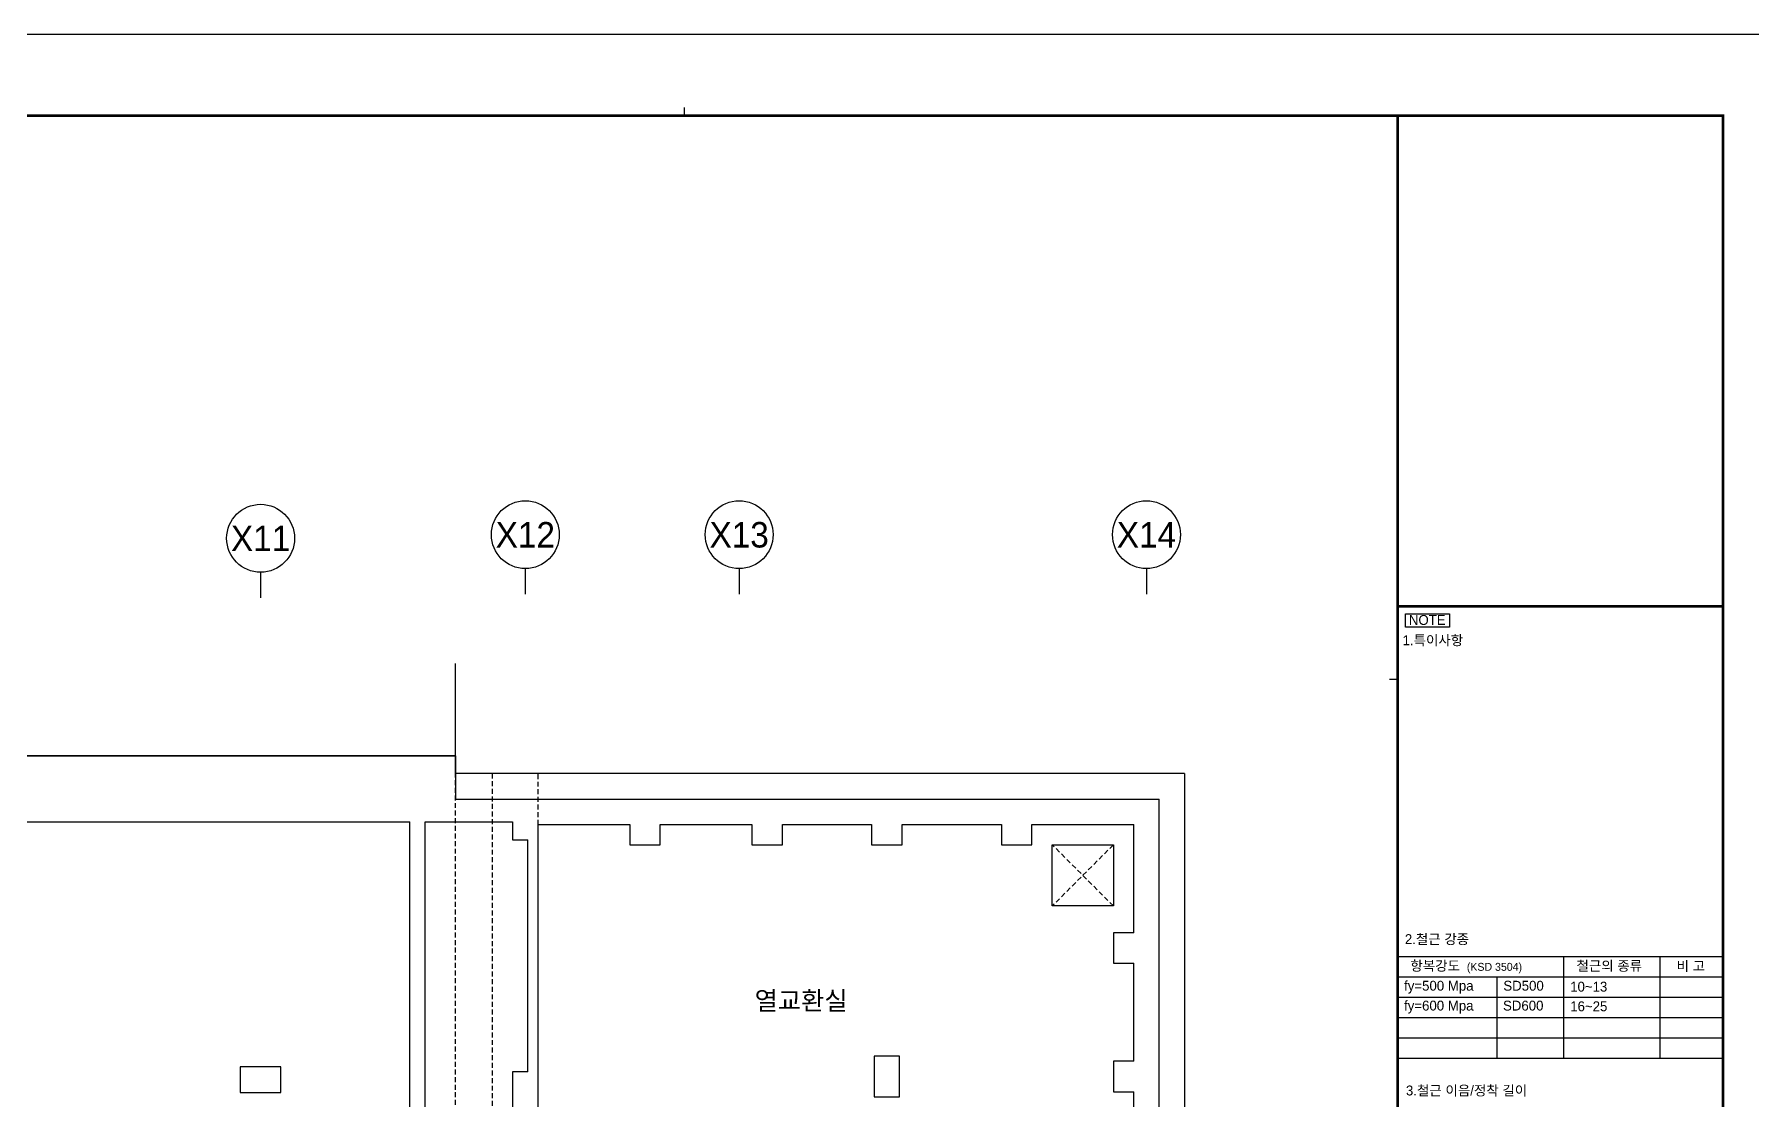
# Model space of a CAD drawing. Header units: millimetres. Extents: x 321717 to 696608, y -514806 to -16026.
# Drawn here: x 570298 to 604030, y -136073 to -115155 of the extents above; entities that cross this region are included whole.
import ezdxf
from ezdxf.enums import TextEntityAlignment as Align

# ---------------------------------------------------------------- set-up
doc = ezdxf.new("R2010")
doc.units = ezdxf.units.MM
doc.header["$LTSCALE"] = 65
doc.linetypes.add('XS-기초$0$HID', pattern=[2.3, 1.5, -0.8])
for name, color, linetype in [('BUB', 7, 'Continuous'), ('XS-기초$0$WALL', 11, 'Continuous'), ('XS-기초$0$기초꺽임', 4, 'XS-기초$0$HID'), ('XS-기초$0$기초연단', 3, 'Continuous'), ('XS-기초$0$집수정', 21, 'Continuous'), ('XS-기초$0$하부보강', 7, 'XS-기초$0$HID')]:
    doc.layers.add(name, color=color, linetype=linetype)
doc.layers.add('TEXT', color=3, linetype='Continuous', lineweight=9)
doc.layers.add('XTITLE', color=22, linetype='Continuous', lineweight=0)
doc.styles.add('XRebarSheet', font='HMKMRHD.TTF')
doc.styles.add('돋움', font='malgun_0.ttf')
doc.styles.add('돋음', font='Dotum.ttf')

# ---------------------------------------------------------------- blocks, each defined once
blk = doc.blocks.new('dhs_sheet2e')
at = {"color": 7}
for p, q in [((55508.9, 57331.7), (55508.9, 57531.5)), ((73013.1, 43498.2), (72813.3, 43498.2)), ((73013.1, 36694), (81003.6, 36694)), ((77085.8, 36694), (77085.8, 34197)), ((79453.7, 36694), (79453.7, 34197)), ((73013.1, 36194.6), (81003.6, 36194.6)), ((75452.6, 36194.6), (75452.6, 34197)), ((73013.1, 35695.2), (81003.6, 35695.2)), ((73013.1, 35195.8), (81003.6, 35195.8)), ((73013.1, 34696.4), (81003.6, 34696.4)), ((73013.1, 34197), (81003.6, 34197))]:
    blk.add_line(p, q, dxfattribs=at)
for points in [[(84000, 0), (84000, 59329.4), (0, 59329.4), (0, 0)], [(73208.2, 45108.5), (74292.8, 45108.5), (74292.8, 44775), (73208.2, 44775)]]:
    blk.add_lwpolyline(points, close=True, dxfattribs=at)
at = {"color": 30, "const_width": 64.9}
blk.add_lwpolyline([(81003.6, 57331.7), (2996.4, 57331.7), (2996.4, 1997.6), (81003.6, 1997.6)], close=True, dxfattribs=at)
at = {"color": 30}
for points, const_width in [([(73013.1, 1997.6), (73013.1, 57331.7)], 64.9), ([(73013.1, 45291.6), (81003.6, 45291.6)], 64.9), ([(73013.1, 37482.7), (81003.6, 37482.7)], 1.25)]:
    blk.add_lwpolyline(points, dxfattribs=dict(at, const_width=const_width))
at = {"ltscale": 2, "const_width": 1.25}
for points in [[(73013.1, 36694), (73013.1, 34197)], [(81003.6, 36694), (81003.6, 34197)]]:
    blk.add_lwpolyline(points, dxfattribs=at)
at = {"color": 7, "style": 'XRebarSheet'}
for s, height, p in [('NOTE', 242.71, (73292, 44833.7)), ('1.특이사항', 242.71, (73135.9, 44335.3)), ('2.철근 강종', 242.71, (73193, 37000.1)), ('3.철근 이음/정착 길이', 242.711, (73219.2, 33284.8))]:
    blk.add_text(s, height=height, dxfattribs=at).set_placement(p)
at = {"color": 3, "style": 'XRebarSheet'}
for s, height, p in [('항복강도', 242.71, (73329, 36346.4)), ('(KSD 3504)', 194.17, (74714.3, 36344.3)), ('철근의 종류', 242.71, (77406.6, 36345.3)), ('비 고', 242.71, (79864.2, 36338.4))]:
    blk.add_text(s, height=height, dxfattribs=at).set_placement(p)
blk = doc.blocks.new('XS-기초$0$집수정-1.2x1.2')
at = {"layer": 'XS-기초$0$집수정'}
for p, q in [((0, 0), (0, 1200)), ((0, 1200), (1200, 1200)), ((1200, 1200), (1200, 0)), ((1200, 0), (0, 0))]:
    blk.add_line(p, q, dxfattribs=at)
at = {"layer": 'XS-기초$0$집수정', "linetype": 'XS-기초$0$HID'}
for p, q in [((0, 0), (1200, 1200)), ((0, 1200), (1200, 0))]:
    blk.add_line(p, q, dxfattribs=at)
blk = doc.blocks.new('BUB')
at = {"layer": 'BUB'}
blk.add_line((0, 1500), (0, 0), dxfattribs=at)
blk.add_circle((0, 3500), 2000, dxfattribs=at)
blk = doc.blocks.new('zhstes')
at = {"layer": 'XS-기초$0$WALL', "color": 5}
for p, q in [((7655, 18775), (16480, 18775)), ((16480, 18775), (16480, 17925)), ((16480, 17925), (30300, 17925)), ((30300, 7250), (30300, 17925)), ((6755, 17475), (15580, 17475)), ((15580, 10875), (15580, 17475)), ((15880, 8450), (15880, 17475)), ((15880, 17475), (17600, 17475)), ((17600, 17475), (17600, 17125)), ((18100, 17425), (19900, 17425)), ((18100, 8450), (18100, 17425)), ((19900, 17425), (19900, 17025)), ((20500, 17425), (22300, 17425)), ((20500, 17025), (20500, 17425)), ((22300, 17425), (22300, 17025)), ((22900, 17425), (24650, 17425)), ((22900, 17025), (22900, 17425)), ((24650, 17425), (24650, 17025)), ((25250, 17425), (27200, 17425)), ((25250, 17025), (25250, 17425)), ((27200, 17425), (27200, 17025)), ((27800, 17425), (29800, 17425)), ((27800, 17025), (27800, 17425)), ((29800, 15300), (29800, 17425)), ((17600, 17125), (17900, 17125)), ((17900, 12565), (17900, 17125)), ((19900, 17025), (20500, 17025)), ((22300, 17025), (22900, 17025)), ((24650, 17025), (25250, 17025)), ((27200, 17025), (27800, 17025)), ((29800, 15300), (29400, 15300)), ((29400, 15300), (29400, 14700)), ((29400, 14700), (29800, 14700)), ((29800, 12775), (29800, 14700)), ((25200, 12875), (24700, 12875)), ((24700, 12875), (24700, 12075)), ((25200, 12075), (25200, 12875)), ((13050, 12665), (12250, 12665)), ((12250, 12665), (12250, 12165)), ((13050, 12165), (13050, 12665)), ((17900, 12565), (17600, 12565)), ((17600, 12565), (17600, 11765)), ((29800, 12775), (29400, 12775)), ((29400, 12775), (29400, 12175)), ((12250, 12165), (13050, 12165)), ((29400, 12175), (29800, 12175)), ((29800, 10625), (29800, 12175)), ((24700, 12075), (25200, 12075))]:
    blk.add_line(p, q, dxfattribs=at)
at = {"layer": 'XS-기초$0$기초꺽임'}
blk.add_lwpolyline([(17200, 18425), (17200, 7550), (30800, 7550), (30800, 8450), (18100, 8450), (18100, 18425)], close=True, dxfattribs=at)
at = {"layer": 'XS-기초$0$기초연단'}
for p, q in [((16480, 18425), (16480, 20585)), ((16480, 18775), (7655, 18775)), ((16480, 18425), (16480, 18775)), ((30800, 18425), (16480, 18425)), ((30800, 18425), (30800, 7775))]:
    blk.add_line(p, q, dxfattribs=at)
at = {"layer": 'XS-기초$0$기초연단', "linetype": 'XS-기초$0$HID'}
blk.add_line((16480, 9975), (16480, 18425), dxfattribs=at)
at = {"layer": 'BUB', "xscale": 0.3333333333333333, "yscale": 0.3333333333333333, "zscale": 0.3333333333333333}
for p in [(12650, 21878), (17850, 21949), (22050, 21949), (30050, 21949)]:
    blk.add_blockref('BUB', p, dxfattribs=at)
at = {"layer": 'XS-기초$0$집수정', "rotation": 180}
blk.add_blockref('XS-기초$0$집수정-1.2x1.2', (29400, 17025), dxfattribs=at)
at = {"layer": 'TEXT', "style": '돋음'}
for s, p in [('X11', (12650, 23042)), ('X12', (17850, 23113)), ('X13', (22050, 23113)), ('X14', (30050, 23113))]:
    blk.add_text(s, height=500, dxfattribs=at).set_placement(p, align=Align.MIDDLE_CENTER)
at = {"layer": 'XTITLE', "color": 2, "style": '돋움'}
blk.add_text('열교환실', height=364.1, dxfattribs=at).set_placement((22353, 13964), align=Align.MIDDLE_LEFT)

msp = doc.modelspace()

# ---------------------------------------------------------------- block references
at = {"color": 255, "xscale": 0.8000000006602158, "yscale": 0.8000000006602158, "zscale": 0.8000000006602158}
msp.add_blockref('dhs_sheet2e', (538663.6, -162618.4), dxfattribs=at)
at = {"layer": 'XS-기초$0$하부보강'}
msp.add_blockref('zhstes', (562092.1, -148094.7), dxfattribs=at)

# ---------------------------------------------------------------- texts
at = {"color": 3, "style": 'XRebarSheet'}
for s, p in [('fy=500 Mpa', (597203.1, -133933)), ('SD500', (599152.2, -133933.2)), ('10~13', (600465.2, -133951.6)), ('fy=600 Mpa', (597202.3, -134323.6)), ('SD600', (599145.9, -134323.6)), ('16~25', (600466, -134337.3))]:
    msp.add_text(s, height=194.17, dxfattribs=at).set_placement(p)

doc.saveas('drawing.dxf')
